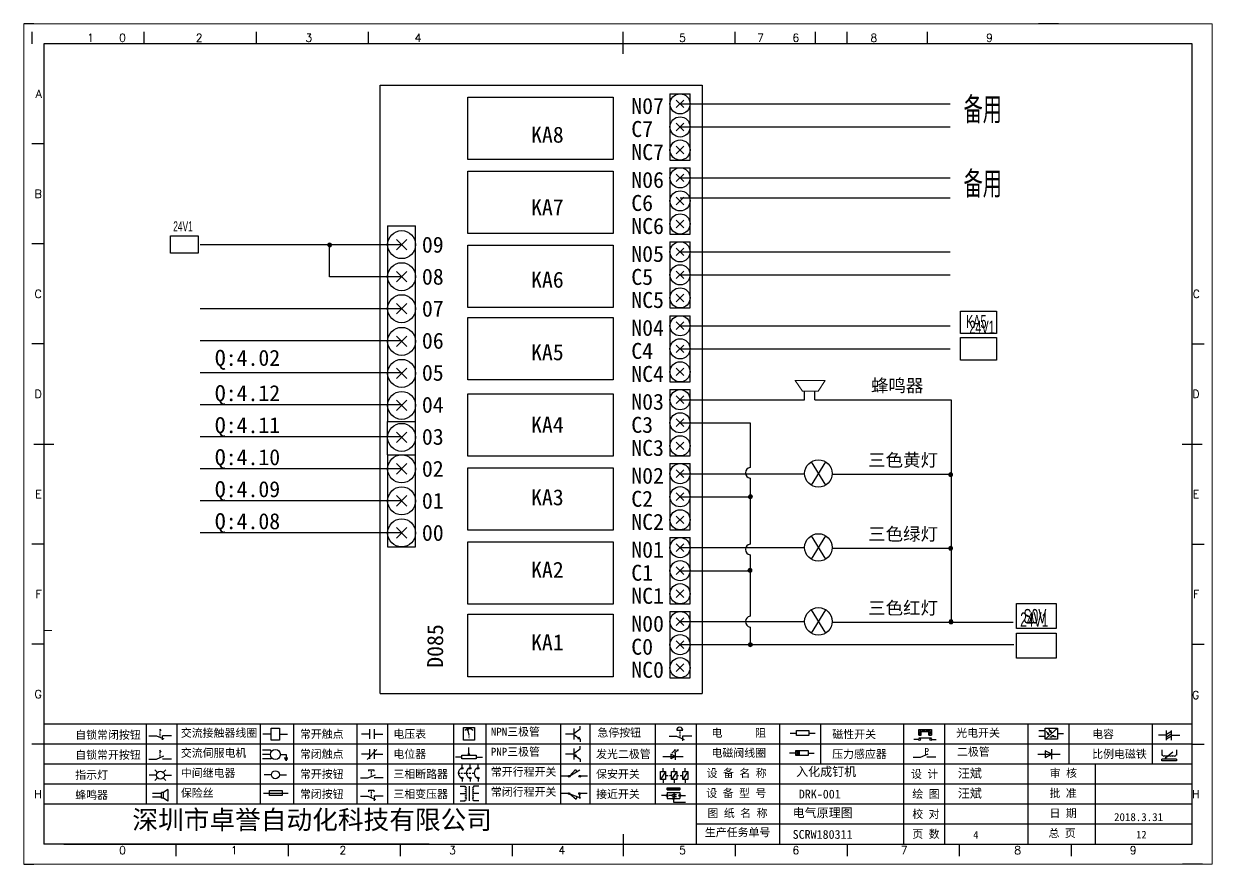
# Model space of a CAD drawing. Header units: millimetres. Extents: x 175 to 4940, y -2082 to 1907.
# Drawn here: x 1697.1 to 1994.1, y 661.6 to 871.6 of the extents above; entities that cross this region are included whole.
import ezdxf
from ezdxf.enums import TextEntityAlignment as Align

# ---------------------------------------------------------------- set-up
doc = ezdxf.new("R2010")
doc.units = ezdxf.units.MM
for name, color, linetype in [('AE_BOR', 1, 'Continuous'), ('Z_OM_OUTLINE', 7, 'Continuous'), ('外形線', 7, 'Continuous')]:
    doc.layers.add(name, color=color, linetype=linetype)
doc.styles.get("Standard").update_dxf_attribs({"font": ''})
doc.styles.add('WD', font='romans.shx', dxfattribs={"width": 0.8, "bigfont": 'gbcbig.shx'})
doc.styles.add('样式 8', font='arial.ttf', dxfattribs={"width": 0.6, "height": 2.5})
doc.styles.add('汉字', font='')
doc.styles.get('Standard').set_extended_font_data('SimSun')
doc.styles.get('汉字').set_extended_font_data('新宋体')

# ---------------------------------------------------------------- blocks, each defined once
blk = doc.blocks.new('磁性开关')
at = {"linetype": 'ByBlock'}
h = blk.add_hatch(dxfattribs=at)
h.set_pattern_fill('ANSI31', color=256, scale=0.1, style=0)
h.paths.add_polyline_path([(-1910.88, -776.69), (-1910.88, -775.29), (-1907.69, -775.29), (-1907.69, -776.69), (-1908.31, -776.69), (-1908.31, -775.79), (-1910.25, -775.79), (-1910.25, -776.69)])
for p, q in [((-1910.91, -777.81), (-1912.09, -777.81)), ((-1910.88, -776.69), (-1910.88, -775.29)), ((-1910.88, -775.29), (-1907.69, -775.29)), ((-1910.88, -776.69), (-1910.25, -776.69)), ((-1910.88, -777.39), (-1907.69, -777.39)), ((-1910.25, -776.69), (-1910.25, -775.79)), ((-1910.25, -775.79), (-1908.31, -775.79)), ((-1908.31, -776.69), (-1908.31, -775.79)), ((-1908.31, -776.69), (-1907.69, -776.69)), ((-1907.69, -775.29), (-1907.69, -776.69)), ((-1907.66, -777.81), (-1906.48, -777.81))]:
    blk.add_line(p, q, dxfattribs=at)
for centre in [(-1910.68, -777.81), (-1907.88, -777.81)]:
    blk.add_circle(centre, 0.225, dxfattribs=at)
blk = doc.blocks.new('*U4')
at = {"linetype": 'ByBlock'}
for p, q in [((-1909.23, -780.45), (-1909.23, -780.67)), ((-1909.23, -780.45), (-1908.92, -780.84)), ((-1909.23, -780.84), (-1909.23, -781.05)), ((-1911.92, -782.07), (-1910.06, -782.07)), ((-1910.06, -782.07), (-1908.18, -782.88)), ((-1909.23, -781.23), (-1909.23, -781.44)), ((-1909.23, -781.61), (-1909.23, -781.83)), ((-1909.23, -782), (-1909.23, -782.21)), ((-1909.23, -782.38), (-1909.23, -782.43)), ((-1908.52, -783.07), (-1908.52, -782.07)), ((-1906.25, -782.07), (-1908.52, -782.07))]:
    blk.add_line(p, q, dxfattribs=at)
blk = doc.blocks.new('*U6')
at = {"linetype": 'ByBlock'}
for p, q in [((-1911.92, -792.89), (-1910.06, -792.89)), ((-1910.06, -792.89), (-1908.18, -792.08)), ((-1908.88, -791.17), (-1909.23, -790.71)), ((-1909.23, -790.71), (-1909.23, -790.92)), ((-1909.23, -791.09), (-1909.23, -791.31)), ((-1909.23, -791.48), (-1909.23, -791.69)), ((-1909.23, -791.86), (-1909.23, -792.08)), ((-1909.23, -792.25), (-1909.23, -792.47)), ((-1906.25, -792.89), (-1908.52, -792.89))]:
    blk.add_line(p, q, dxfattribs=at)
blk = doc.blocks.new('蜂鸣器')
at = {"linetype": 'ByBlock'}
for p, q in [((-1907.17, -795.53), (-1908.25, -796.26)), ((-1907.17, -795.53), (-1907.17, -798.41)), ((-1908.8, -796.48), (-1911.01, -796.48)), ((-1908.8, -797.46), (-1911.01, -797.46)), ((-1908.25, -796.26), (-1908.8, -796.26)), ((-1908.8, -797.68), (-1908.8, -796.26)), ((-1908.25, -797.68), (-1908.8, -797.68)), ((-1908.25, -797.68), (-1908.25, -796.26)), ((-1907.17, -798.41), (-1908.25, -797.68))]:
    blk.add_line(p, q, dxfattribs=at)
blk = doc.blocks.new('指示灯')
at = {"linetype": 'ByBlock'}
for p, q in [((-1854.25, -776.92), (-1856.06, -776.92)), ((-1854.62, -775.59), (-1853.97, -776.23)), ((-1854.62, -778.25), (-1853.97, -777.61)), ((-1851.9, -775.59), (-1852.54, -776.23)), ((-1851.9, -778.25), (-1852.54, -777.61)), ((-1852.26, -776.92), (-1850.45, -776.92))]:
    blk.add_line(p, q, dxfattribs=at)
blk.add_circle((-1853.26, -776.92), 0.992, dxfattribs=at)
blk = doc.blocks.new('光电开关')
at = {"linetype": 'ByBlock'}
h = blk.add_hatch(dxfattribs=at)
h.set_pattern_fill('ANSI31', color=256, scale=0.01, style=0)
h.set_pattern_definition([(45, (0.172267, 0), (-0.0224506403, 0.0224506403), [])])
h.paths.add_polyline_path([(-1882.44, -776.34), (-1882.5, -775.91), (-1882.68, -776.07)])
h.paths.add_polyline_path([(-1882.86, -776.23), (-1882.44, -776.34), (-1882.68, -776.07)])
h.paths.add_polyline_path([(-1883.05, -776.88), (-1883.11, -776.45), (-1883.29, -776.61)])
h.paths.add_polyline_path([(-1883.47, -776.77), (-1883.05, -776.88), (-1883.29, -776.61)])
for p, q in [((-1884.01, -775.96), (-1885.56, -775.96)), ((-1884.01, -777.39), (-1885.56, -777.39)), ((-1880.91, -775.3), (-1884.01, -778.05)), ((-1883.75, -776.09), (-1883.05, -776.88)), ((-1883.11, -776.45), (-1883.47, -776.77)), ((-1883.05, -776.88), (-1883.47, -776.77)), ((-1883.14, -775.55), (-1882.44, -776.34)), ((-1883.05, -776.88), (-1883.11, -776.45)), ((-1882.5, -775.91), (-1882.86, -776.23)), ((-1882.44, -776.34), (-1882.86, -776.23)), ((-1882.78, -777.47), (-1882.23, -777.47)), ((-1882.44, -776.34), (-1882.5, -775.91)), ((-1882.23, -777.47), (-1882.23, -777.14)), ((-1882.23, -777.14), (-1881.78, -777.14)), ((-1881.78, -777.47), (-1881.78, -777.14)), ((-1881.23, -777.47), (-1881.78, -777.47)), ((-1879.37, -776.67), (-1880.91, -776.67))]:
    blk.add_line(p, q, dxfattribs=at)
blk.add_lwpolyline([(-1884.01, -775.3), (-1880.91, -775.3), (-1880.91, -778.05), (-1884.01, -778.05)], close=True, dxfattribs=at)
blk = doc.blocks.new('交流接触器线圈')
at = {"linetype": 'ByBlock'}
for p, q in [((-1880.82, -781.77), (-1882.87, -781.77)), ((-1878.72, -781.77), (-1876.67, -781.77))]:
    blk.add_line(p, q, dxfattribs=at)
blk.add_lwpolyline([(-1880.82, -780.28), (-1878.72, -780.28), (-1878.72, -783.26), (-1880.82, -783.26)], close=True, dxfattribs=at)
blk = doc.blocks.new('交流伺服电机')
at = {"linetype": 'ByBlock'}
for p, q in [((-1880.97, -785.75), (-1882.94, -785.75)), ((-1880.97, -786.85), (-1882.94, -786.85)), ((-1880.97, -785.75), (-1880.65, -786.03)), ((-1878.49, -786.85), (-1877.07, -786.85)), ((-1877.07, -786.85), (-1877.07, -787.72)), ((-1880.97, -787.94), (-1882.94, -787.94)), ((-1880.97, -787.94), (-1880.65, -787.67)), ((-1877.54, -787.72), (-1876.59, -787.72)), ((-1877.38, -788.01), (-1876.75, -788.01)), ((-1877.23, -788.29), (-1876.9, -788.29))]:
    blk.add_line(p, q, dxfattribs=at)
blk.add_circle((-1879.73, -786.85), 1.24, dxfattribs=at)
blk = doc.blocks.new('中间继电器')
at = {"linetype": 'ByBlock'}
for p, q in [((-1880.72, -791.92), (-1882.54, -791.92)), ((-1878.74, -791.92), (-1876.92, -791.92))]:
    blk.add_line(p, q, dxfattribs=at)
blk.add_circle((-1879.73, -791.92), 0.992, dxfattribs=at)
blk = doc.blocks.new('保险丝')
at = {"linetype": 'ByBlock'}
blk.add_line((-1882.72, -796.49), (-1876.55, -796.49), dxfattribs=at)
blk.add_lwpolyline([(-1881.2, -795.86), (-1878.06, -795.86), (-1878.06, -797.12), (-1881.2, -797.12)], close=True, dxfattribs=at)
blk = doc.blocks.new('常开按钮')
at = {"linetype": 'ByBlock'}
for p, q in [((-1910.06, -787.73), (-1908.18, -786.93)), ((-1909.9, -785.68), (-1908.56, -785.68)), ((-1909.9, -785.68), (-1909.9, -786.07)), ((-1909.23, -785.68), (-1909.23, -785.89)), ((-1909.23, -786.06), (-1909.23, -786.28)), ((-1909.23, -786.45), (-1909.23, -786.67)), ((-1909.23, -786.84), (-1909.23, -787.05)), ((-1908.56, -785.68), (-1908.56, -786.07)), ((-1911.92, -787.73), (-1910.06, -787.73)), ((-1909.23, -787.22), (-1909.23, -787.38)), ((-1906.25, -787.73), (-1908.52, -787.73))]:
    blk.add_line(p, q, dxfattribs=at)
blk = doc.blocks.new('常开触点')
at = {"linetype": 'ByBlock'}
for p, q in [((-1853.82, -782.99), (-1853.82, -780.56)), ((-1852.6, -782.99), (-1852.6, -780.56)), ((-1853.82, -781.77), (-1855.88, -781.77)), ((-1852.6, -781.77), (-1850.55, -781.77))]:
    blk.add_line(p, q, dxfattribs=at)
blk = doc.blocks.new('常闭触点')
at = {"linetype": 'ByBlock'}
for p, q in [((-1853.82, -786.77), (-1855.88, -786.77)), ((-1852.01, -785.66), (-1854.43, -788.1)), ((-1853.82, -787.99), (-1853.82, -785.56)), ((-1852.6, -787.99), (-1852.6, -785.56)), ((-1852.6, -786.77), (-1850.55, -786.77))]:
    blk.add_line(p, q, dxfattribs=at)
blk = doc.blocks.new('常闭按钮')
at = {"linetype": 'ByBlock'}
for p, q in [((-1856.13, -792.28), (-1854.28, -792.28)), ((-1854.28, -792.28), (-1852.4, -793.09)), ((-1854.11, -790.83), (-1852.77, -790.83)), ((-1854.11, -790.83), (-1854.11, -791.22)), ((-1853.44, -790.83), (-1853.44, -791.04)), ((-1853.44, -791.21), (-1853.44, -791.43)), ((-1853.44, -791.6), (-1853.44, -791.82)), ((-1853.44, -791.99), (-1853.44, -792.2)), ((-1853.44, -792.37), (-1853.44, -792.53)), ((-1852.77, -790.83), (-1852.77, -791.22)), ((-1850.47, -792.28), (-1852.73, -792.28)), ((-1852.73, -792.28), (-1852.73, -793.43))]:
    blk.add_line(p, q, dxfattribs=at)
blk = doc.blocks.new('电磁阀线圈')
at = {"linetype": 'ByBlock'}
for p, q in [((-1854.61, -795.92), (-1853.75, -797.16)), ((-1853.75, -795.92), (-1854.61, -797.16)), ((-1853.75, -795.92), (-1853.75, -797.16)), ((-1854.61, -796.54), (-1856.17, -796.54)), ((-1851.53, -796.54), (-1849.97, -796.54))]:
    blk.add_line(p, q, dxfattribs=at)
blk.add_lwpolyline([(-1854.61, -795.92), (-1851.53, -795.92), (-1851.53, -797.16), (-1854.61, -797.16)], close=True, dxfattribs=at)
blk = doc.blocks.new('电压表')
at = {"linetype": 'ByBlock'}
for p, q in [((-1814.84, -780.75), (-1814.91, -781.13)), ((-1814.6, -781.05), (-1814.91, -781.13)), ((-1814.84, -780.75), (-1814.46, -782.26)), ((-1814.84, -780.75), (-1814.6, -781.05))]:
    blk.add_line(p, q, dxfattribs=at)
blk.add_lwpolyline([(-1815.84, -780.34), (-1813.07, -780.34), (-1813.07, -783.49), (-1815.84, -783.49)], close=True, dxfattribs=at)
blk.add_arc((-1814.46, -782.26), 1.56, 46.8313, 133.1687, dxfattribs=at)
at = {"linetype": 'ByBlock', "insert": (-1814.7, -782.39), "char_height": 0.75, "width": 0.6768, "attachment_point": 1}
blk.add_mtext('V', dxfattribs=at)
blk = doc.blocks.new('电位器')
at = {"linetype": 'ByBlock'}
for p, q in [((-1814.45, -787.3), (-1814.62, -786.96)), ((-1814.62, -786.96), (-1814.27, -786.96)), ((-1814.45, -787.3), (-1814.45, -785.39)), ((-1814.45, -787.3), (-1814.27, -786.96)), ((-1816.21, -787.75), (-1817.79, -787.75)), ((-1812.68, -787.75), (-1811.1, -787.75))]:
    blk.add_line(p, q, dxfattribs=at)
blk.add_lwpolyline([(-1816.21, -787.3), (-1812.68, -787.3), (-1812.68, -788.2), (-1816.21, -788.2)], close=True, dxfattribs=at)
blk = doc.blocks.new('三相断路器')
at = {"linetype": 'ByBlock'}
for p, q in [((-1816.17, -790.33), (-1816.17, -789.7)), ((-1814.17, -790.33), (-1814.17, -789.7)), ((-1812.18, -790.33), (-1812.18, -789.7)), ((-1817.14, -791.74), (-1816.72, -791.74)), ((-1816.45, -791.74), (-1816.03, -791.74)), ((-1815.76, -791.74), (-1815.34, -791.74)), ((-1815.07, -791.74), (-1814.65, -791.74)), ((-1814.38, -791.74), (-1813.96, -791.74)), ((-1813.69, -791.74), (-1813.27, -791.74)), ((-1816.17, -793.19), (-1816.17, -793.83)), ((-1814.17, -793.19), (-1814.17, -793.83)), ((-1812.18, -793.19), (-1812.18, -793.83))]:
    blk.add_line(p, q, dxfattribs=at)
for centre in [(-1816.17, -790.55), (-1816.17, -792.98), (-1814.17, -790.55), (-1814.17, -792.98), (-1812.18, -790.55), (-1812.18, -792.98)]:
    blk.add_circle(centre, 0.219, dxfattribs=at)
for centre in [(-1815.81, -791.74), (-1813.82, -791.74), (-1811.83, -791.74)]:
    blk.add_arc(centre, 1.32, 115.5791, 244.4209, dxfattribs=at)
blk = doc.blocks.new('三相变压器')
at = {"linetype": 'ByBlock'}
for p, q in [((-1816.69, -795.03), (-1815.37, -795.03)), ((-1815.37, -795.03), (-1815.37, -795.24)), ((-1814.34, -798.7), (-1814.34, -795.04)), ((-1812, -795.03), (-1813.32, -795.03)), ((-1813.32, -795.03), (-1813.32, -795.24)), ((-1816.69, -796.87), (-1815.37, -796.87)), ((-1816.69, -798.71), (-1815.37, -798.71)), ((-1815.37, -798.71), (-1815.37, -798.5)), ((-1812, -796.87), (-1813.32, -796.87)), ((-1813.32, -798.71), (-1813.32, -798.5)), ((-1812, -798.71), (-1813.32, -798.71))]:
    blk.add_line(p, q, dxfattribs=at)
for centre, start, end in [((-1815.37, -795.51), 270, 90), ((-1815.37, -796.06), 270, 90), ((-1813.32, -795.51), 90, 270), ((-1813.32, -796.06), 90, 270), ((-1815.37, -796.6), 270, 90), ((-1815.37, -797.14), 270, 90), ((-1815.37, -797.68), 270, 90), ((-1815.37, -798.23), 270, 90), ((-1813.32, -796.6), 90, 270), ((-1813.32, -797.14), 90, 270), ((-1813.32, -797.68), 90, 270), ((-1813.32, -798.23), 90, 270)]:
    blk.add_arc(centre, 0.271, start, end, dxfattribs=at)
blk = doc.blocks.new('压力感应器')
at = {"linetype": 'ByBlock'}
for p, q in [((-1817.44, -777.73), (-1815.59, -777.73)), ((-1815.59, -777.73), (-1813.71, -776.93)), ((-1811.78, -777.73), (-1814.05, -777.73))]:
    blk.add_line(p, q, dxfattribs=at)
at = {"linetype": 'ByBlock', "insert": (-1814.65, -775.48), "char_height": 1.68, "width": 1.2242, "attachment_point": 1}
blk.add_mtext('{\\fNSimSun|b0|i0|c134|p49;P}', dxfattribs=at)
blk = doc.blocks.new('二极管')
at = {"linetype": 'ByBlock'}
for p, q in [((-1787.52, -776.77), (-1781.92, -776.77)), ((-1783.97, -776.77), (-1785.69, -775.9)), ((-1785.69, -775.9), (-1785.69, -777.65)), ((-1783.97, -776.77), (-1785.69, -777.65)), ((-1783.97, -777.99), (-1783.97, -775.56))]:
    blk.add_line(p, q, dxfattribs=at)
blk = doc.blocks.new('NPN三极管')
at = {"linetype": 'ByBlock'}
for p, q in [((-1785.73, -780.61), (-1785.73, -783.32)), ((-1785.73, -781.82), (-1784.15, -780.66)), ((-1784.15, -780.66), (-1784.15, -779.98)), ((-1785.73, -781.97), (-1787.81, -781.97)), ((-1785.73, -782.11), (-1784.15, -783.27)), ((-1784.41, -782.73), (-1784.74, -783.18)), ((-1784.15, -783.27), (-1784.74, -783.18)), ((-1784.15, -783.27), (-1784.41, -782.73)), ((-1784.15, -783.27), (-1784.15, -783.96))]:
    blk.add_line(p, q, dxfattribs=at)
blk = doc.blocks.new('PNP三极管')
at = {"linetype": 'ByBlock'}
for p, q in [((-1784.9, -786.74), (-1786.98, -786.74)), ((-1784.9, -785.38), (-1784.9, -788.09)), ((-1784.9, -786.59), (-1783.32, -785.43)), ((-1784.9, -786.88), (-1783.32, -788.04)), ((-1784.9, -786.88), (-1784.31, -786.97)), ((-1784.9, -786.88), (-1784.64, -787.42)), ((-1784.31, -786.97), (-1784.64, -787.42)), ((-1783.32, -785.43), (-1783.32, -784.75)), ((-1783.32, -788.04), (-1783.32, -788.73))]:
    blk.add_line(p, q, dxfattribs=at)
blk = doc.blocks.new('常开行程开关')
at = {"linetype": 'ByBlock'}
for p, q in [((-1786.29, -792.3), (-1788.01, -792.3)), ((-1785.89, -792.17), (-1784.52, -790.62)), ((-1785.89, -792.17), (-1783.43, -790.72)), ((-1784.52, -790.62), (-1784.19, -791.17)), ((-1781.48, -792.3), (-1783.21, -792.3))]:
    blk.add_line(p, q, dxfattribs=at)
for centre in [(-1786.07, -792.3), (-1783.42, -792.3)]:
    blk.add_circle(centre, 0.219, dxfattribs=at)
blk = doc.blocks.new('常闭行程开关')
at = {"linetype": 'ByBlock'}
for p, q in [((-1786.34, -796.62), (-1788.07, -796.62)), ((-1785.93, -796.72), (-1783.25, -797.7)), ((-1785.93, -796.72), (-1784.3, -798)), ((-1784.3, -798), (-1784.08, -797.4)), ((-1783.48, -796.84), (-1783.48, -797.85)), ((-1781.54, -796.62), (-1783.26, -796.62))]:
    blk.add_line(p, q, dxfattribs=at)
for centre in [(-1786.12, -796.62), (-1783.48, -796.62)]:
    blk.add_circle(centre, 0.219, dxfattribs=at)
blk = doc.blocks.new('电容')
at = {"linetype": 'ByBlock'}
for p, q in [((-1756.08, -782.99), (-1756.08, -780.56)), ((-1754.86, -780.79), (-1756.08, -781.55)), ((-1754.86, -782.99), (-1754.86, -780.56)), ((-1756.08, -781.77), (-1758.13, -781.77)), ((-1754.86, -781.44), (-1756.08, -782.2)), ((-1754.86, -781.99), (-1756.08, -782.75)), ((-1754.86, -781.77), (-1752.81, -781.77))]:
    blk.add_line(p, q, dxfattribs=at)
blk = doc.blocks.new('发光二极管')
at = {"linetype": 'ByBlock'}
for p, q in [((-1758.01, -786.77), (-1752.89, -786.77)), ((-1754.84, -786.77), (-1756.04, -786.16)), ((-1756.04, -786.16), (-1756.04, -787.39)), ((-1754.84, -786.77), (-1756.04, -787.39)), ((-1755.78, -785.92), (-1754.89, -785.14)), ((-1754.89, -785.14), (-1755.2, -785.22)), ((-1755.2, -785.22), (-1755.01, -785.43)), ((-1755.08, -785.92), (-1754.18, -785.14)), ((-1754.89, -785.14), (-1755.01, -785.43)), ((-1754.84, -787.63), (-1754.84, -785.92)), ((-1754.18, -785.14), (-1754.49, -785.22)), ((-1754.49, -785.22), (-1754.31, -785.43)), ((-1754.18, -785.14), (-1754.31, -785.43))]:
    blk.add_line(p, q, dxfattribs=at)
blk = doc.blocks.new('比例电磁阀')
at = {"linetype": 'ByBlock'}
for p, q in [((-1757.26, -775.38), (-1757.26, -776.71)), ((-1757.26, -776.71), (-1757.05, -776.71)), ((-1753.6, -777.73), (-1757.25, -777.73)), ((-1757.25, -778.13), (-1757.25, -777.73)), ((-1753.6, -778.13), (-1757.25, -778.13)), ((-1754.5, -775.98), (-1756.35, -777.44)), ((-1756.35, -777.44), (-1756.25, -777.25)), ((-1756.35, -777.44), (-1756.15, -777.38)), ((-1756.15, -777.38), (-1756.25, -777.25)), ((-1753.58, -776.71), (-1753.8, -776.71)), ((-1753.6, -777.73), (-1753.6, -778.13)), ((-1753.58, -775.38), (-1753.58, -776.71))]:
    blk.add_line(p, q, dxfattribs=at)
for centre in [(-1756.78, -776.71), (-1756.24, -776.71), (-1755.7, -776.71), (-1755.15, -776.71), (-1754.61, -776.71), (-1754.07, -776.71)]:
    blk.add_arc(centre, 0.271, 180, 0, dxfattribs=at)
blk = doc.blocks.new('保安开关')
at = {"linetype": 'ByBlock'}
for p, q in [((-1757.96, -790.79), (-1757.96, -789.97)), ((-1755.17, -790.79), (-1755.17, -789.97)), ((-1752.39, -790.79), (-1752.39, -789.97)), ((-1757.33, -790.79), (-1758.6, -792.81)), ((-1757.96, -792.81), (-1757.96, -793.62)), ((-1757.33, -791.8), (-1756.72, -791.8)), ((-1756.35, -791.8), (-1755.89, -791.8)), ((-1754.54, -790.79), (-1755.81, -792.81)), ((-1755.17, -792.81), (-1755.17, -793.62)), ((-1754.52, -791.8), (-1754.06, -791.8)), ((-1753.69, -791.8), (-1753.08, -791.8)), ((-1751.75, -790.79), (-1753.02, -792.81)), ((-1752.39, -792.81), (-1752.39, -793.62))]:
    blk.add_line(p, q, dxfattribs=at)
for points in [[(-1758.6, -790.79), (-1757.33, -790.79), (-1757.33, -792.81), (-1758.6, -792.81)], [(-1755.81, -790.79), (-1754.54, -790.79), (-1754.54, -792.81), (-1755.81, -792.81)], [(-1753.02, -790.79), (-1751.75, -790.79), (-1751.75, -792.81), (-1753.02, -792.81)]]:
    blk.add_lwpolyline(points, close=True, dxfattribs=at)
blk = doc.blocks.new('接近开关')
at = {"linetype": 'ByBlock'}
h = blk.add_hatch(dxfattribs=at)
h.set_pattern_fill('ANSI31', color=256, scale=0.01, style=0)
h.set_pattern_definition([(45, (-89.131516, -30.795668), (-0.0224506403, 0.0224506403), [])])
h.paths.add_polyline_path([(-1516.96, -1123.35), (-1516.96, -1122.85), (-1513.76, -1122.85), (-1513.76, -1123.35)])
for p, q in [((-1517.18, -1124.71), (-1518.36, -1124.71)), ((-1516.96, -1123.35), (-1516.96, -1122.85)), ((-1516.96, -1122.85), (-1513.76, -1122.85)), ((-1516.96, -1123.35), (-1513.76, -1123.35)), ((-1516.96, -1123.95), (-1513.76, -1123.95)), ((-1516.96, -1123.95), (-1516.96, -1125.47)), ((-1516.96, -1125.47), (-1513.76, -1125.47)), ((-1515.91, -1124.71), (-1516.45, -1124.71)), ((-1515.11, -1124.31), (-1515.91, -1124.71)), ((-1515.11, -1125.11), (-1515.91, -1124.71)), ((-1515.33, -1124.53), (-1515.17, -1124.53)), ((-1515.33, -1124.88), (-1515.17, -1124.88)), ((-1515.25, -1124.45), (-1515.25, -1124.61)), ((-1515.11, -1124.31), (-1515.11, -1125.11)), ((-1515.11, -1124.48), (-1514.58, -1124.48)), ((-1515.11, -1124.94), (-1514.58, -1124.94)), ((-1513.76, -1122.85), (-1513.76, -1123.35)), ((-1513.76, -1123.95), (-1513.76, -1125.47)), ((-1513.54, -1124.71), (-1512.36, -1124.71)), ((-1515.36, -1125.69), (-1515.36, -1126.36)), ((-1515.36, -1126.36), (-1512.36, -1126.36))]:
    blk.add_line(p, q, dxfattribs=at)
for centre in [(-1516.96, -1124.71), (-1515.36, -1125.47), (-1513.76, -1124.71)]:
    blk.add_circle(centre, 0.225, dxfattribs=at)
blk = doc.blocks.new('电阻')
at = {"linetype": 'ByBlock'}
for p, q in [((-3.09, 0), (-1.57, 0)), ((1.57, 0), (3.09, 0))]:
    blk.add_line(p, q, dxfattribs=at)
blk.add_lwpolyline([(-1.57, 0.63), (1.57, 0.63), (1.57, -0.63), (-1.57, -0.63)], close=True, dxfattribs=at)
blk = doc.blocks.new('急停按钮')
at = {"linetype": 'ByBlock'}
for p, q in [((-1.86, 0), (0, 0)), ((0, 0), (1.88, -0.81)), ((0.06, 1.45), (1.61, 1.45)), ((0.83, 1.45), (0.83, 1.24)), ((0.83, 1.07), (0.83, 0.85)), ((0.83, 0.68), (0.83, 0.47)), ((0.83, 0.29), (0.83, 0.08)), ((3.81, 0), (1.54, 0)), ((1.54, 0), (1.54, -1.15)), ((0.83, -0.09), (0.83, -0.24))]:
    blk.add_line(p, q, dxfattribs=at)
blk.add_arc((0.83, 1.45), 0.774, 0, 180)

msp = doc.modelspace()

# ---------------------------------------------------------------- hatches: boundary and pattern name
at = {"lineweight": -2}
for points in [[(1773.071, 816.402, 1), (1774.071, 816.402, 1)], [(1928.225, 758.987, 1), (1929.225, 758.987, 1)], [(1878.198, 753.464, 1), (1879.198, 753.464, 1)], [(1928.236, 740.609, 1), (1929.236, 740.609, 1)], [(1878.064, 735.07, 1), (1879.064, 735.07, 1)], [(1928.319, 722.216, 1), (1929.319, 722.216, 1)], [(1878.135, 716.501, 1), (1879.135, 716.501, 1)]]:
    msp.add_hatch(color=256, dxfattribs=at).paths.add_polyline_path(points)

# ---------------------------------------------------------------- linework, layer by layer
for p, q in [((1989.107, 866.648), (1702.107, 866.648)), ((1702.107, 866.648), (1702.107, 666.648)), ((1989.107, 666.648), (1989.107, 866.648)), ((1786.17, 704.291), (1786.17, 856.291)), ((1786.17, 856.291), (1866.67, 856.291)), ((1866.67, 856.291), (1866.67, 704.291)), ((1858.587, 854.153), (1863.627, 854.153)), ((1861.107, 851.633), (1928.601, 851.633)), ((1861.107, 845.873), (1928.601, 845.873)), ((1858.587, 837.593), (1863.627, 837.593)), ((1858.587, 835.673), (1863.627, 835.673)), ((1861.107, 833.153), (1928.601, 833.153)), ((1861.107, 828.153), (1928.601, 828.153)), ((1788.029, 821.129), (1795.029, 821.129)), ((1858.587, 819.113), (1863.627, 819.113)), ((1858.587, 817.193), (1863.627, 817.193)), ((1791.529, 816.436), (1741.195, 816.436)), ((1773.525, 808.436), (1773.525, 816.436)), ((1861.107, 814.673), (1928.601, 814.673)), ((1791.529, 808.436), (1773.525, 808.436)), ((1861.107, 808.913), (1928.601, 808.913)), ((1791.529, 800.436), (1741.195, 800.436)), ((1858.587, 800.633), (1863.627, 800.633)), ((1858.587, 798.713), (1863.627, 798.713)), ((1861.107, 796.193), (1928.601, 796.193)), ((1791.529, 792.436), (1741.195, 792.436)), ((1861.107, 790.433), (1928.601, 790.433)), ((1791.529, 784.436), (1741.195, 784.436)), ((1858.587, 782.153), (1863.627, 782.153)), ((1858.587, 780.233), (1863.627, 780.233)), ((1892.202, 777.713), (1892.202, 779.839)), ((1894.755, 777.713), (1894.755, 779.839)), ((1791.529, 776.436), (1741.195, 776.436)), ((1861.107, 777.713), (1892.202, 777.713)), ((1894.755, 777.713), (1928.842, 777.713)), ((1928.842, 777.713), (1928.842, 722.126)), ((1788.029, 772.264), (1795.029, 772.264)), ((1788.029, 763.936), (1788.029, 772.264)), ((1795.029, 763.936), (1795.029, 772.264)), ((1861.107, 771.953), (1878.618, 771.953)), ((1878.618, 771.953), (1878.618, 760.817)), ((1791.529, 768.436), (1741.195, 768.436)), ((1788.029, 763.936), (1795.029, 763.936)), ((1858.587, 763.673), (1863.627, 763.673)), ((1791.529, 760.436), (1741.195, 760.436)), ((1858.587, 761.753), (1863.627, 761.753)), ((1893.844, 762.187), (1897.43, 756.363)), ((1897.43, 762.187), (1893.844, 756.363)), ((1861.107, 759.233), (1892.202, 759.233)), ((1878.618, 758.074), (1878.618, 741.659)), ((1899.048, 759.086), (1928.601, 759.086)), ((1791.529, 752.436), (1741.195, 752.436)), ((1861.107, 753.473), (1878.618, 753.473)), ((1791.529, 744.436), (1741.195, 744.436)), ((1858.587, 745.193), (1863.627, 745.193)), ((1858.587, 743.273), (1863.627, 743.273)), ((1893.844, 743.707), (1897.43, 737.883)), ((1897.43, 743.707), (1893.844, 737.883)), ((1788.029, 740.936), (1795.029, 740.936)), ((1861.107, 740.753), (1892.202, 740.753)), ((1899.048, 740.606), (1928.601, 740.606)), ((1878.618, 738.92), (1878.618, 723.648)), ((1861.107, 734.993), (1878.618, 734.993)), ((1858.587, 726.713), (1863.627, 726.713)), ((1858.587, 724.793), (1863.627, 724.793)), ((1893.844, 725.227), (1897.43, 719.403)), ((1897.43, 725.227), (1893.844, 719.403)), ((1861.107, 722.273), (1892.202, 722.273)), ((1899.048, 722.126), (1928.601, 722.126)), ((1928.601, 722.126), (1944.333, 722.126)), ((1878.618, 720.906), (1878.618, 716.513)), ((1861.107, 716.513), (1944.49, 716.513)), ((1858.587, 708.233), (1863.627, 708.233)), ((1786.17, 704.291), (1866.67, 704.291)), ((1707.137, 666.648), (1986.637, 666.648)), ((1827.903, 666.648), (1887.853, 666.648)), ((1887.853, 666.648), (1956.639, 666.648))]:
    msp.add_line(p, q)
at = {"lineweight": 0}
for p, q in [((1889.784, 782.528), (1897.394, 782.528)), ((1891.723, 779.839), (1889.841, 782.536)), ((1897.394, 782.528), (1895.603, 779.839)), ((1895.603, 779.839), (1891.723, 779.839))]:
    msp.add_line(p, q, dxfattribs=at)
at = {"lineweight": 9, "ltscale": 0.1}
for p, q in [((1702.107, 720.077), (1704.106, 720.077)), ((1798.442, 666.648), (1827.903, 666.648)), ((1826.546, 666.648), (1826.546, 666.648)), ((1826.546, 666.648), (1826.546, 666.648)), ((1826.546, 666.648), (1826.546, 666.648)), ((1826.546, 666.648), (1826.546, 666.648))]:
    msp.add_line(p, q, dxfattribs=at)
at = {"linetype": 'ByBlock'}
for p, q in [((1989.107, 696.648), (1702.107, 696.648)), ((1989.107, 691.648), (1702.107, 691.648)), ((1989.107, 686.648), (1702.107, 686.648)), ((1989.107, 681.648), (1702.107, 681.648)), ((1989.107, 676.648), (1702.107, 676.648)), ((1989.107, 671.648), (1865.13, 671.648))]:
    msp.add_line(p, q, dxfattribs=at)
at = {"color": 0, "lineweight": -2}
for p, q in [((1727.686, 696.648), (1727.686, 676.648)), ((1735.362, 696.648), (1735.362, 676.648)), ((1756.152, 696.648), (1756.152, 676.648)), ((1764.506, 696.648), (1764.506, 676.648)), ((1780.361, 696.648), (1780.361, 676.648)), ((1788.009, 696.648), (1788.009, 676.648)), ((1804.502, 696.648), (1804.502, 676.648)), ((1812.603, 696.648), (1812.603, 676.648)), ((1831.223, 696.648), (1831.223, 676.648)), ((1838.582, 696.648), (1838.582, 676.648)), ((1854.892, 696.648), (1854.892, 676.648)), ((1865.13, 696.648), (1865.13, 666.733)), ((1885.94, 696.648), (1885.94, 686.648)), ((1896.178, 696.648), (1896.178, 686.648)), ((1916.989, 696.648), (1916.989, 686.648)), ((1927.227, 696.648), (1927.227, 686.648)), ((1948.037, 696.648), (1948.037, 686.648)), ((1958.275, 696.648), (1958.275, 686.648)), ((1979.085, 696.648), (1979.085, 686.648)), ((1885.94, 686.648), (1885.94, 666.733)), ((1916.989, 686.648), (1916.989, 666.648)), ((1927.227, 686.648), (1927.227, 666.648)), ((1948.037, 686.648), (1948.037, 666.648)), ((1964.889, 686.648), (1964.889, 666.648))]:
    msp.add_line(p, q, dxfattribs=at)
at = {"color": 0, "ltscale": 2}
for p, q in [((1989.107, 666.648), (1989.107, 688.094)), ((1798.442, 666.648), (1702.107, 666.648)), ((1956.639, 666.648), (1986.637, 666.648)), ((1956.639, 666.648), (1989.107, 666.648))]:
    msp.add_line(p, q, dxfattribs=at)
for points in [[(1808.067, 853.325), (1844.358, 853.325), (1844.358, 837.741), (1808.067, 837.741)], [(1808.067, 834.842), (1844.358, 834.842), (1844.358, 819.258), (1808.067, 819.258)], [(1808.067, 816.358), (1844.358, 816.358), (1844.358, 800.774), (1808.067, 800.774)], [(1808.067, 798.237), (1844.358, 798.237), (1844.358, 782.653), (1808.067, 782.653)], [(1808.067, 779.18), (1844.358, 779.18), (1844.358, 763.596), (1808.067, 763.596)], [(1808.067, 760.696), (1844.358, 760.696), (1844.358, 745.112), (1808.067, 745.112)], [(1808.067, 742.213), (1844.358, 742.213), (1844.358, 726.629), (1808.067, 726.629)], [(1808.067, 724.092), (1844.358, 724.092), (1844.358, 708.508), (1808.067, 708.508)]]:
    msp.add_lwpolyline(points, close=True)
at = {"color": 1, "lineweight": -3}
for points in [[(1733.785, 818.692), (1740.726, 818.692), (1740.726, 814.339), (1733.785, 814.339)], [(1931.19, 799.871), (1940.186, 799.871), (1940.186, 794.23), (1931.19, 794.23)], [(1931.185, 793.25), (1940.18, 793.25), (1940.18, 787.609), (1931.185, 787.609)], [(1945.148, 726.783), (1955.143, 726.783), (1955.143, 720.515), (1945.148, 720.515)], [(1945.148, 719.386), (1955.143, 719.386), (1955.143, 713.118), (1945.148, 713.118)]]:
    msp.add_lwpolyline(points, close=True, dxfattribs=at)
at = {"lineweight": 0}
for centre in [(1773.571, 816.402), (1928.725, 758.987), (1878.698, 753.464), (1928.736, 740.609), (1878.564, 735.07), (1928.819, 722.216), (1878.635, 716.501)]:
    msp.add_circle(centre, 0.5, dxfattribs=at)
for centre in [(1895.683, 759.283), (1895.683, 740.803), (1895.683, 722.323)]:
    msp.add_circle(centre, 3.437)
at = {"color": 0, "ltscale": 2}
for centre, start, end in [((1878.868, 759.446), 100.34628, 259.65372), ((1878.878, 740.289), 100.73865, 259.26135), ((1878.873, 722.277), 100.52735, 259.47265)]:
    msp.add_arc(centre, 1.394, start, end, dxfattribs=at)
at = {"layer": 'AE_BOR', "lineweight": 30}
for p, q in [((1699.637, 871.648), (1697.103, 871.648)), ((1955.727, 871.648), (1950.727, 871.648)), ((1697.103, 661.648), (1699.637, 661.648)), ((1991.637, 661.648), (1986.637, 661.648))]:
    msp.add_line(p, q, dxfattribs=at)
at = {"layer": 'AE_BOR', "color": 1, "lineweight": 15}
for p, q in [((1697.103, 871.648), (1994.103, 871.648)), ((1697.103, 661.648), (1697.103, 871.648)), ((1994.103, 871.648), (1994.103, 661.648)), ((1994.103, 661.648), (1697.103, 661.648))]:
    msp.add_line(p, q, dxfattribs=at)
at = {"layer": 'AE_BOR'}
for p, q in [((1699.227, 866.648), (1699.227, 869.648)), ((1727.227, 866.648), (1727.227, 869.648)), ((1755.227, 866.648), (1755.227, 869.648)), ((1783.227, 866.648), (1783.227, 869.648)), ((1846.887, 866.648), (1846.887, 869.648)), ((1874.887, 866.648), (1874.887, 869.648)), ((1894.977, 866.648), (1894.977, 869.648)), ((1902.887, 866.648), (1902.887, 869.648)), ((1922.977, 866.648), (1922.977, 869.648)), ((1702.107, 841.648), (1699.107, 841.648)), ((1702.107, 816.648), (1699.107, 816.648)), ((1702.107, 791.648), (1699.107, 791.648)), ((1989.107, 791.648), (1992.107, 791.648)), ((1702.107, 741.648), (1699.107, 741.648)), ((1989.107, 741.648), (1992.107, 741.648)), ((1702.107, 716.648), (1699.107, 716.648)), ((1989.107, 716.648), (1992.107, 716.648)), ((1702.107, 691.648), (1699.107, 691.648)), ((1989.107, 691.648), (1992.107, 691.648)), ((1735.137, 666.648), (1735.137, 663.648)), ((1763.137, 666.648), (1763.137, 663.648)), ((1791.137, 666.648), (1791.137, 663.648)), ((1819.137, 666.648), (1819.137, 663.648)), ((1846.887, 666.648), (1846.887, 663.648)), ((1874.887, 666.648), (1874.887, 663.648)), ((1902.887, 666.648), (1902.887, 663.648)), ((1930.887, 666.648), (1930.887, 663.648)), ((1958.887, 666.648), (1958.887, 663.648))]:
    msp.add_line(p, q, dxfattribs=at)
at = {"layer": 'AE_BOR', "color": 2, "lineweight": 30}
for p, q in [((1846.887, 864.148), (1846.887, 869.148)), ((1699.607, 766.648), (1704.607, 766.648)), ((1986.607, 766.648), (1991.607, 766.648)), ((1846.887, 669.148), (1846.887, 664.148)), ((1846.887, 666.648), (1846.887, 664.148))]:
    msp.add_line(p, q, dxfattribs=at)
at = {"layer": 'Z_OM_OUTLINE'}
for p, q in [((1858.587, 854.153), (1858.587, 837.593)), ((1862.05, 852.576), (1860.163, 850.689)), ((1862.05, 850.689), (1860.163, 852.576)), ((1863.627, 837.593), (1863.627, 854.153)), ((1862.05, 846.816), (1860.163, 844.929)), ((1862.05, 844.929), (1860.163, 846.816)), ((1862.05, 839.169), (1860.163, 841.056)), ((1862.05, 841.056), (1860.163, 839.169)), ((1858.587, 835.673), (1858.587, 819.113)), ((1863.627, 819.113), (1863.627, 835.673)), ((1862.05, 834.096), (1860.163, 832.209)), ((1862.05, 832.209), (1860.163, 834.096)), ((1862.05, 828.336), (1860.163, 826.449)), ((1862.05, 826.449), (1860.163, 828.336)), ((1788.029, 821.129), (1788.029, 772.264)), ((1795.029, 772.264), (1795.029, 821.129)), ((1862.05, 820.689), (1860.163, 822.576)), ((1862.05, 822.576), (1860.163, 820.689)), ((1792.839, 817.766), (1790.218, 815.145)), ((1792.839, 815.145), (1790.218, 817.766)), ((1858.587, 817.193), (1858.587, 800.633)), ((1863.627, 800.633), (1863.627, 817.193)), ((1862.05, 815.616), (1860.163, 813.729)), ((1862.05, 813.729), (1860.163, 815.616)), ((1792.839, 809.766), (1790.218, 807.145)), ((1792.839, 807.145), (1790.218, 809.766)), ((1862.05, 809.856), (1860.163, 807.969)), ((1862.05, 807.969), (1860.163, 809.856)), ((1862.05, 802.209), (1860.163, 804.096)), ((1862.05, 804.096), (1860.163, 802.209)), ((1792.839, 799.145), (1790.218, 801.766)), ((1792.839, 801.766), (1790.218, 799.145)), ((1858.587, 798.713), (1858.587, 782.153)), ((1862.05, 797.136), (1860.163, 795.249)), ((1862.05, 795.249), (1860.163, 797.136)), ((1863.627, 782.153), (1863.627, 798.713)), ((1792.839, 793.609), (1790.218, 790.988)), ((1792.839, 790.988), (1790.218, 793.609)), ((1862.05, 791.376), (1860.163, 789.489)), ((1862.05, 789.489), (1860.163, 791.376)), ((1792.839, 785.607), (1790.218, 782.986)), ((1792.839, 782.986), (1790.218, 785.607)), ((1862.05, 783.729), (1860.163, 785.616)), ((1862.05, 785.616), (1860.163, 783.729)), ((1858.587, 780.233), (1858.587, 763.673)), ((1862.05, 778.656), (1860.163, 776.769)), ((1862.05, 776.769), (1860.163, 778.656)), ((1863.627, 763.673), (1863.627, 780.233)), ((1792.839, 774.986), (1790.218, 777.607)), ((1792.839, 777.607), (1790.218, 774.986)), ((1862.05, 772.896), (1860.163, 771.009)), ((1862.05, 771.009), (1860.163, 772.896)), ((1792.839, 769.614), (1790.218, 766.993)), ((1792.839, 766.993), (1790.218, 769.614)), ((1862.05, 765.249), (1860.163, 767.136)), ((1862.05, 767.136), (1860.163, 765.249)), ((1788.029, 763.936), (1788.029, 740.936)), ((1795.029, 740.936), (1795.029, 763.936)), ((1792.839, 761.747), (1790.218, 759.125)), ((1792.839, 759.125), (1790.218, 761.747)), ((1858.587, 761.753), (1858.587, 745.193)), ((1863.627, 745.193), (1863.627, 761.753)), ((1862.05, 760.176), (1860.163, 758.289)), ((1862.05, 758.289), (1860.163, 760.176)), ((1862.05, 754.416), (1860.163, 752.529)), ((1862.05, 752.529), (1860.163, 754.416)), ((1792.839, 753.747), (1790.218, 751.125)), ((1792.839, 751.125), (1790.218, 753.747)), ((1862.05, 746.769), (1860.163, 748.656)), ((1862.05, 748.656), (1860.163, 746.769)), ((1792.839, 743.125), (1790.218, 745.747)), ((1792.839, 745.747), (1790.218, 743.125)), ((1858.587, 743.273), (1858.587, 726.713)), ((1863.627, 726.713), (1863.627, 743.273)), ((1862.05, 741.696), (1860.163, 739.809)), ((1862.05, 739.809), (1860.163, 741.696)), ((1862.05, 735.936), (1860.163, 734.049)), ((1862.05, 734.049), (1860.163, 735.936)), ((1862.05, 728.289), (1860.163, 730.176)), ((1862.05, 730.176), (1860.163, 728.289)), ((1858.587, 724.793), (1858.587, 708.233)), ((1863.627, 708.233), (1863.627, 724.793)), ((1862.05, 723.216), (1860.163, 721.329)), ((1862.05, 721.329), (1860.163, 723.216)), ((1862.05, 717.456), (1860.163, 715.569)), ((1862.05, 715.569), (1860.163, 717.456)), ((1862.05, 709.809), (1860.163, 711.696)), ((1862.05, 711.696), (1860.163, 709.809))]:
    msp.add_line(p, q, dxfattribs=at)
for centre, radius in [((1861.107, 851.633), 2.518), ((1861.107, 845.873), 2.518), ((1861.107, 840.113), 2.518), ((1861.107, 833.153), 2.518), ((1861.107, 827.393), 2.518), ((1861.107, 821.633), 2.518), ((1791.529, 816.455), 3.498), ((1861.107, 814.673), 2.518), ((1791.529, 808.455), 3.498), ((1861.107, 808.913), 2.518), ((1861.107, 803.153), 2.518), ((1791.529, 800.455), 3.498), ((1861.107, 796.193), 2.518), ((1791.529, 792.298), 3.498), ((1861.107, 790.433), 2.518), ((1791.529, 784.297), 3.498), ((1861.107, 784.673), 2.518), ((1791.529, 776.297), 3.498), ((1861.107, 777.713), 2.518), ((1861.107, 771.953), 2.518), ((1791.529, 768.303), 3.498), ((1861.107, 766.193), 2.518), ((1791.529, 760.436), 3.498), ((1861.107, 759.233), 2.518), ((1791.529, 752.436), 3.498), ((1861.107, 753.473), 2.518), ((1861.107, 747.713), 2.518), ((1791.529, 744.436), 3.498), ((1861.107, 740.753), 2.518), ((1861.107, 734.993), 2.518), ((1861.107, 729.233), 2.518), ((1861.107, 722.273), 2.518), ((1861.107, 716.513), 2.518), ((1861.107, 710.753), 2.518)]:
    msp.add_circle(centre, radius, dxfattribs=at)

# ---------------------------------------------------------------- block references
at = {"linetype": 'ByBlock'}
for name, p in [('*U4', (3640.295, 1475.825)), ('交流接触器线圈', (3639.719, 1475.917)), ('常开触点', (3637.374, 1475.945)), ('电压表', (3622.813, 1476.164)), ('NPN三极管', (3620.3, 1476.151)), ('磁性开关', (3831.632, 1470.608)), ('光电开关', (3836.328, 1470.917)), ('电容', (3738.795, 1475.629)), ('*U6', (3640.295, 1480.825)), ('交流伺服电机', (3639.719, 1475.917)), ('常闭触点', (3637.374, 1475.945)), ('电位器', (3622.813, 1476.164)), ('PNP三极管', (3619.475, 1475.922)), ('发光二极管', (3614.819, 1475.34)), ('电磁阀线圈', (3744.628, 1485.945)), ('压力感应器', (3736.827, 1466.164)), ('二极管', (3738.015, 1465.922)), ('比例电磁阀', (3738.795, 1465.629)), ('三相断路器', (3622.813, 1476.164)), ('指示灯', (3584.509, 1460.825)), ('中间继电器', (3639.719, 1475.917)), ('常开按钮', (3693.159, 1470.945)), ('常开行程开关', (3619.475, 1475.922)), ('保安开关', (3614.819, 1475.629)), ('蜂鸣器', (3640.295, 1475.825)), ('三相变压器', (3622.813, 1476.164)), ('接近开关', (3374.819, 1803.546)), ('保险丝', (3639.719, 1475.917)), ('常闭按钮', (3637.374, 1470.945)), ('常闭行程开关', (3619.475, 1475.922))]:
    msp.add_blockref(name, p, dxfattribs=at)
for name, p in [('急停按钮', (1860.219, 693.664)), ('电阻', (1891.759, 694.424))]:
    msp.add_blockref(name, p)

# ---------------------------------------------------------------- texts
at = {"attachment_point": 1, "style": '样式 8'}
for s, insert, char_height, width in [(' {\\fSimSun|b0|i0|c134|p2;备用}', (1930.622, 853.236), 5.832, 11.58622), (' {\\fSimSun|b0|i0|c134|p2;备用}', (1930.622, 834.681), 5.832, 11.58622), (' 24V1', (1734.452, 822.292), 2.5, 4.96666), ('KA5', (1932.556, 798.864), 3.24, 6.43679), (' 24V1', (1933.409, 797.478), 3.24, 6.43679), (' S0V', (1946.108, 725.415), 3.6, 7.15199), (' 24V1', (1946.108, 724.57), 3.6, 7.15199)]:
    msp.add_mtext(s, dxfattribs=dict(at, insert=insert, char_height=char_height, width=width))
at = {"attachment_point": 1}
for s, insert, char_height, width in [('{\\fSimSun|b0|i0|c134|p2;蜂鸣器}', (1908.824, 782.857), 3.2, 44.93902), ('三色黄灯', (1908.114, 764.236), 3.2, 44.93902), ('三色绿灯', (1908.114, 745.756), 3.2, 44.93902), ('三色红灯', (1908.114, 727.276), 3.2, 44.93902), ('入化成钉机', (1890.123, 685.877), 2.2, 24.33474), ('汪斌', (1930.536, 685.447), 2.2, 15.31746), ('DRK-001', (1890.793, 680.278), 2.2, 25.88003), ('汪斌', (1930.536, 680.447), 2.2, 15.31746), ('{\\fKaiTi_GB2312|b0|i0|c134|p49;电气原理图}', (1889.25, 675.596), 2.2, 25.88003), ('{\\fKaiTi_GB2312|b0|i0|c134|p49;2018.3.31}', (1969.568, 674.426), 2, 60.2542), ('{\\fKaiTi_GB2312|b0|i0|c134|p49;SCRW180311}', (1889.25, 670.195), 2.2, 25.68687), ('{\\fKaiTi_GB2312|b0|i0|c134|p49;4}', (1934.371, 669.95), 1.92, 10.15907), ('{\\fKaiTi_GB2312|b0|i0|c134|p49;12}', (1975.099, 670.003), 1.92, 11.84593)]:
    msp.add_mtext(s, dxfattribs=dict(at, insert=insert, char_height=char_height, width=width))
at = {"char_height": 2, "attachment_point": 1, "style": '汉字'}
for s, insert in [('{\\fKaiTi_GB2312|b0|i0|c134|p49;自锁常闭按钮}', (1709.963, 694.963)), ('{\\fKaiTi_GB2312|b0|i0|c134|p49;交流接触器线圈}', (1736.357, 695.457)), ('{\\fKaiTi_GB2312|b0|i0|c134|p49;常开触点}', (1766.11, 695.169)), ('{\\fKaiTi_GB2312|b0|i0|c134|p49;电压表}', (1789.47, 695.179)), ('{\\fKaiTi_GB2312|b0|i0|c134|p49;NPN三极管}', (1813.836, 695.74)), ('{\\fKaiTi_GB2312|b0|i0|c134|p49;急停按钮}', (1840.458, 695.527)), ('{\\fKaiTi_GB2312|b0|i0|c134|p49;电      阻}', (1868.965, 695.455)), ('{\\fKaiTi_GB2312|b0|i0|c134|p49;磁性开关}', (1899.175, 695.119)), ('{\\fKaiTi_GB2312|b0|i0|c134|p49;光电开关}', (1930.126, 695.457)), ('{\\fKaiTi_GB2312|b0|i0|c134|p49;电容}', (1964.102, 695.169)), ('{\\fKaiTi_GB2312|b0|i0|c134|p49;自锁常开按钮}', (1709.963, 689.963)), ('{\\fKaiTi_GB2312|b0|i0|c134|p49;交流伺服电机}', (1736.357, 690.457)), ('{\\fKaiTi_GB2312|b0|i0|c134|p49;常闭触点}', (1766.11, 690.169)), ('{\\fKaiTi_GB2312|b0|i0|c134|p49;电位器}', (1789.47, 690.179)), ('{\\fKaiTi_GB2312|b0|i0|c134|p49;PNP三极管}', (1813.836, 690.74)), ('{\\fKaiTi_GB2312|b0|i0|c134|p49;发光二极管}', (1840.125, 690.169)), ('{\\fKaiTi_GB2312|b0|i0|c134|p49;电磁阀线圈}', (1868.965, 690.455)), ('{\\fKaiTi_GB2312|b0|i0|c134|p49;压力感应器}', (1899.122, 690.179)), ('{\\fKaiTi_GB2312|b0|i0|c134|p49;二极管}', (1930.308, 690.74)), ('{\\fKaiTi_GB2312|b0|i0|c134|p49;比例电磁铁}', (1964.102, 690.169)), ('{\\fKaiTi_GB2312|b0|i0|c134|p49;指示灯}', (1709.963, 684.963)), ('{\\fKaiTi_GB2312|b0|i0|c134|p49;中间继电器}', (1736.357, 685.457)), ('{\\fKaiTi_GB2312|b0|i0|c134|p49;常开按钮}', (1766.11, 685.169)), ('{\\fKaiTi_GB2312|b0|i0|c134|p49;三相断路器}', (1789.47, 685.179)), ('{\\fKaiTi_GB2312|b0|i0|c134|p49;常开行程开关}', (1813.836, 685.74)), ('{\\fKaiTi_GB2312|b0|i0|c134|p49;保安开关}', (1840.125, 685.169)), ('{\\fKaiTi_GB2312|b0|i0|c134|p0;设 备 名 称}', (1867.757, 685.403)), ('{\\fKaiTi_GB2312|b0|i0|c134|p0;设 计}', (1918.825, 685.188)), ('{\\fKaiTi_GB2312|b0|i0|c134|p0;审 核}', (1953.492, 685.397)), ('{\\fKaiTi_GB2312|b0|i0|c134|p49;蜂鸣器}', (1709.963, 679.963)), ('{\\fKaiTi_GB2312|b0|i0|c134|p49;保险丝}', (1736.357, 680.457)), ('{\\fKaiTi_GB2312|b0|i0|c134|p49;常闭按钮}', (1766.11, 680.169)), ('{\\fKaiTi_GB2312|b0|i0|c134|p49;三相变压器}', (1789.47, 680.179)), ('{\\fKaiTi_GB2312|b0|i0|c134|p49;常闭行程开关}', (1813.836, 680.74)), ('{\\fKaiTi_GB2312|b0|i0|c134|p49;接近开关}', (1840.125, 680.169)), ('{\\fKaiTi_GB2312|b0|i0|c134|p0;设 备 型 号}', (1867.683, 680.403)), ('{\\fKaiTi_GB2312|b0|i0|c134|p0;绘 图}', (1919.153, 680.188)), ('{\\fKaiTi_GB2312|b0|i0|c134|p0;批 准}', (1953.422, 680.397)), ('{\\fKaiTi_GB2312|b0|i0|c134|p0;图 纸 名 称}', (1867.967, 675.403)), ('{\\fKaiTi_GB2312|b0|i0|c134|p0;校 对}', (1919.153, 675.188)), ('{\\fKaiTi_GB2312|b0|i0|c134|p0;日 期}', (1953.422, 675.397)), ('{\\fKaiTi_GB2312|b0|i0|c134|p0;生产任务单号}', (1867.306, 670.62)), ('{\\fKaiTi_GB2312|b0|i0|c134|p0;页 数}', (1919.153, 670.188)), ('{\\fKaiTi_GB2312|b0|i0|c134|p0;总 页}', (1953.194, 670.397))]:
    msp.add_mtext(s, dxfattribs=dict(at, insert=insert))
at = {"color": 0, "lineweight": -2, "insert": (1724.24, 675.119), "char_height": 4.70644, "width": 96.11383, "attachment_point": 1}
msp.add_mtext('深圳市卓誉自动化科技有限公司', dxfattribs=at)
at = {"layer": 'AE_BOR', "style": 'WD'}
for s, p in [('1', (1713.789, 867.148)), ('0', (1721.773, 867.148)), ('2', (1740.939, 867.148)), ('3', (1768.338, 867.148)), ('4', (1795.639, 867.148)), ('5', (1861.698, 867.148)), ('7', (1881.231, 867.148)), ('6', (1890.043, 867.148)), ('8', (1909.561, 867.148)), ('9', (1938.425, 867.148)), ('0', (1721.773, 664.148)), ('1', (1749.699, 664.148)), ('2', (1776.849, 664.148)), ('3', (1804.248, 664.148)), ('4', (1831.549, 664.148)), ('5', (1861.698, 664.148)), ('6', (1890.043, 664.148)), ('7', (1917.141, 664.148)), ('8', (1945.471, 664.148)), ('9', (1974.335, 664.148))]:
    msp.add_text(s, height=2, dxfattribs=at).set_placement(p, align=Align.CENTER)
for s, p in [('A', (1701.607, 854.148)), ('B', (1701.607, 829.148)), ('C', (1701.607, 804.148)), ('C', (1991.035, 804.148)), ('D', (1701.607, 779.148)), ('D', (1990.94, 779.148)), ('E', (1701.607, 754.148)), ('E', (1990.845, 754.148)), ('F', (1701.607, 729.148)), ('F', (1990.845, 729.148)), ('F', (1990.845, 729.148)), ('G', (1701.607, 704.148)), ('G', (1990.845, 703.929)), ('H', (1701.607, 679.148)), ('H', (1990.94, 679.148))]:
    msp.add_text(s, height=2, dxfattribs=at).set_placement(p, align=Align.MIDDLE_RIGHT)
at = {"layer": '外形線', "color": 0, "linetype": 'ByBlock', "ltscale": 8, "char_height": 4, "attachment_point": 1}
for s, insert in [('{\\C3;N07}', (1848.922, 853.115)), ('{\\C3;C7}', (1848.922, 847.355)), ('{\\C3;KA8}', (1823.871, 845.936)), ('{\\C3;NC7}', (1848.922, 841.595)), ('{\\C3;N06}', (1848.922, 834.635)), ('{\\C3;C6}', (1848.922, 828.875)), ('{\\C3;KA7}', (1823.871, 827.816)), ('{\\C3;NC6}', (1848.922, 823.115)), ('{\\C3;09}', (1796.601, 818.455)), ('{\\C3;N05}', (1848.922, 816.155)), ('{\\C3;08}', (1796.601, 810.455)), ('{\\C3;KA6}', (1823.871, 809.696)), ('{\\C3;C5}', (1848.922, 810.395)), ('{\\C3;07}', (1796.601, 802.455)), ('{\\C3;NC5}', (1848.922, 804.635)), ('{\\C3;N04}', (1848.922, 797.675)), ('{\\C3;06}', (1796.601, 794.455)), ('{\\C3;Q:4.02}', (1744.851, 790.178)), ('{\\C3;KA5}', (1823.871, 791.576)), ('{\\C3;C4}', (1848.922, 791.915)), ('{\\C3;05}', (1796.601, 786.455)), ('{\\C3;NC4}', (1848.922, 786.155)), ('{\\C3;Q:4.12}', (1744.851, 781.36)), ('{\\C3;04}', (1796.601, 778.455)), ('{\\C3;N03}', (1848.922, 779.195)), ('{\\C3;Q:4.11}', (1744.851, 773.36)), ('{\\C3;KA4}', (1823.871, 773.456)), ('{\\C3;C3}', (1848.922, 773.435)), ('{\\C3;03}', (1796.601, 770.455)), ('{\\C3;NC3}', (1848.922, 767.675)), ('{\\C3;Q:4.10}', (1744.851, 765.36)), ('{\\C3;02}', (1796.601, 762.455)), ('{\\C3;N02}', (1848.922, 760.715)), ('{\\C3;Q:4.09}', (1744.851, 757.36)), ('{\\C3;01}', (1796.601, 754.455)), ('{\\C3;KA3}', (1823.871, 755.336)), ('{\\C3;C2}', (1848.922, 754.955)), ('{\\C3;Q:4.08}', (1744.851, 749.36)), ('{\\C3;NC2}', (1848.922, 749.195)), ('{\\C3;00}', (1796.601, 746.455)), ('{\\C3;N01}', (1848.922, 742.235)), ('{\\C3;KA2}', (1823.871, 737.216)), ('{\\C3;C1}', (1848.922, 736.475)), ('{\\C3;NC1}', (1848.922, 730.715)), ('{\\C3;N00}', (1848.922, 723.755)), ('{\\C3;KA1}', (1823.871, 719.096)), ('{\\C3;C0}', (1848.922, 717.995)), ('{\\C3;NC0}', (1848.922, 712.235))]:
    msp.add_mtext(s, dxfattribs=dict(at, insert=insert))
at = {"layer": '外形線', "color": 0, "linetype": 'ByBlock', "ltscale": 8, "insert": (1797.9, 710.728), "char_height": 4, "attachment_point": 1, "rotation": 90}
msp.add_mtext('{\\C3;D085}', dxfattribs=at)

doc.saveas('drawing.dxf')
